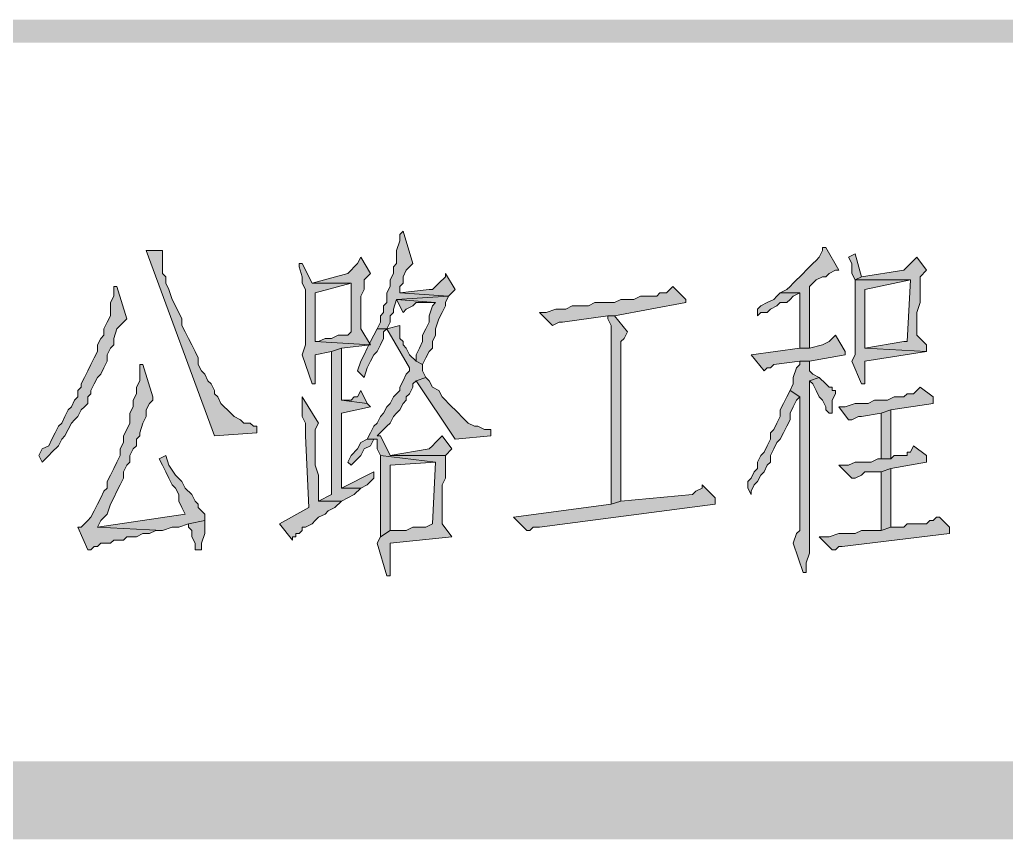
# Model space of a CAD drawing. Header units: inches. Extents: x 20 to 409, y 5 to 283.
# Drawn here: x 134.72 to 147.56, y 5.1 to 15.77 of the extents above; entities that cross this region are included whole.
import ezdxf

# ---------------------------------------------------------------- set-up
doc = ezdxf.new("R2010")
doc.units = ezdxf.units.IN
doc.header["$MEASUREMENT"] = 0
doc.layers.add('C00-00-00', color=7, linetype='Continuous')

msp = doc.modelspace()

# ---------------------------------------------------------------- hatches: boundary and pattern name
at = {"layer": 'C00-00-00'}
h = msp.add_hatch(color=0, dxfattribs=at)
h.dxf.hatch_style = 2
h.paths.add_polyline_path([(28.33, 15.766), (28.33, 15.469), (408.314, 15.766)])
h = msp.add_hatch(color=0, dxfattribs=at)
h.dxf.hatch_style = 2
h.paths.add_polyline_path([(28.33, 15.469), (408.314, 15.766), (408.314, 15.469)])
h = msp.add_hatch(color=0, dxfattribs=at)
h.dxf.hatch_style = 2
h.paths.add_polyline_path([(139.709, 13.014), (139.667, 12.972), (139.667, 12.887), (139.624, 12.76), (139.624, 12.591), (139.582, 12.548), (139.582, 12.464), (139.54, 12.379), (139.54, 12.294), (139.497, 12.21), (139.497, 12.083), (139.455, 12.04), (139.455, 11.956), (139.413, 11.913), (139.413, 11.829), (139.37, 11.744), (139.497, 11.744), (139.54, 11.829), (139.54, 11.913), (139.582, 11.956), (139.582, 11.998), (139.624, 12.125), (140.302, 12.167), (139.667, 12.21), (139.667, 12.294), (139.709, 12.337), (139.709, 12.421), (139.751, 12.506), (139.794, 12.548), (139.836, 12.591)])
h = msp.add_hatch(color=0, dxfattribs=at)
h.dxf.hatch_style = 2
h.paths.add_polyline_path([(136.576, 12.76), (136.365, 12.76), (137.254, 10.347), (137.804, 10.389), (137.804, 10.474), (137.762, 10.474), (137.719, 10.516), (137.635, 10.516), (137.592, 10.559), (137.508, 10.601), (137.465, 10.643), (137.423, 10.686), (137.381, 10.728), (137.338, 10.77), (137.296, 10.855), (137.254, 10.897), (137.254, 10.94), (137.211, 11.024), (137.169, 11.067), (137.127, 11.151), (137.084, 11.194), (137.042, 11.278), (137.042, 11.363), (137, 11.448), (136.957, 11.532), (136.915, 11.617), (136.873, 11.702), (136.83, 11.786), (136.83, 11.871), (136.746, 12.04), (136.703, 12.125), (136.661, 12.252), (136.619, 12.337), (136.619, 12.421), (136.576, 12.464)])
h = msp.add_hatch(color=0, dxfattribs=at)
h.dxf.hatch_style = 2
h.paths.add_polyline_path([(145.212, 12.802), (145.17, 12.802), (145.17, 12.76), (145.128, 12.675), (145.085, 12.633), (145.043, 12.591), (144.958, 12.506), (144.916, 12.464), (144.874, 12.421), (144.831, 12.379), (144.789, 12.337), (144.747, 12.294), (144.704, 12.252), (144.62, 12.21), (144.874, 12.21), (144.874, 12.125), (144.874, 11.49), (145.001, 11.49), (145.001, 12.294), (145.043, 12.337), (145.085, 12.379), (145.17, 12.421), (145.212, 12.421), (145.255, 12.464), (145.339, 12.506), (145.382, 12.506)])
h = msp.add_hatch(color=0, dxfattribs=at)
h.dxf.hatch_style = 2
h.paths.add_polyline_path([(145.593, 12.718), (145.509, 12.675), (145.551, 12.591), (145.551, 12.464), (145.593, 12.379), (145.678, 12.421)])
h = msp.add_hatch(color=0, dxfattribs=at)
h.dxf.hatch_style = 2
h.paths.add_polyline_path([(138.397, 12.591), (138.354, 12.591), (138.354, 12.548), (138.397, 12.421), (138.397, 12.337), (138.439, 12.252), (138.439, 11.532), (138.397, 11.405), (138.524, 11.024), (138.566, 11.024), (138.566, 11.067), (138.566, 11.363), (138.566, 11.405), (138.778, 11.448), (138.905, 11.49), (139.286, 11.532), (138.566, 11.575), (138.566, 12.21), (139.032, 12.337), (138.524, 12.337)])
h = msp.add_hatch(color=0, dxfattribs=at)
h.dxf.hatch_style = 2
h.paths.add_polyline_path([(139.159, 12.675), (139.116, 12.591), (139.074, 12.548), (139.032, 12.506), (138.989, 12.464), (138.524, 12.337), (139.032, 12.337), (139.032, 11.702), (138.989, 11.659), (138.862, 11.659), (138.778, 11.617), (138.693, 11.617), (138.608, 11.575), (138.566, 11.575), (139.286, 11.532), (139.159, 11.744), (139.159, 12.167), (139.201, 12.252), (139.201, 12.379), (139.286, 12.464)])
h = msp.add_hatch(color=0, dxfattribs=at)
h.dxf.hatch_style = 2
h.paths.add_polyline_path([(146.398, 12.675), (146.313, 12.591), (146.271, 12.548), (146.228, 12.506), (145.678, 12.421), (145.593, 12.379), (146.313, 12.379), (146.271, 11.575), (146.228, 11.575), (145.72, 11.49), (146.525, 11.448), (146.525, 11.532), (146.398, 11.659), (146.398, 11.956), (146.44, 12.083), (146.44, 12.421), (146.525, 12.506)])
h = msp.add_hatch(color=0, dxfattribs=at)
h.dxf.hatch_style = 2
h.paths.add_polyline_path([(140.259, 12.464), (140.259, 12.421), (140.175, 12.337), (140.132, 12.294), (140.09, 12.252), (140.048, 12.252), (139.667, 12.21), (140.302, 12.167), (140.386, 12.252)])
h = msp.add_hatch(color=0, dxfattribs=at)
h.dxf.hatch_style = 2
h.paths.add_polyline_path([(145.593, 12.379), (145.593, 11.405), (145.551, 11.321), (145.678, 11.024), (145.72, 11.024), (145.72, 11.067), (145.72, 11.321), (146.525, 11.448), (145.72, 11.49), (145.72, 11.702), (145.72, 11.786), (145.72, 12.252), (146.313, 12.379)])
h = msp.add_hatch(color=0, dxfattribs=at)
h.dxf.hatch_style = 2
h.paths.add_polyline_path([(135.984, 12.294), (135.941, 12.294), (135.941, 12.252), (135.941, 12.167), (135.899, 12.083), (135.899, 11.913), (135.857, 11.829), (135.814, 11.744), (135.814, 11.659), (135.772, 11.617), (135.73, 11.532), (135.73, 11.448), (135.687, 11.363), (135.645, 11.278), (135.603, 11.194), (135.56, 11.109), (135.518, 11.024), (135.518, 10.982), (135.476, 10.94), (135.476, 10.855), (135.433, 10.813), (135.391, 10.728), (135.349, 10.686), (135.306, 10.601), (135.264, 10.516), (135.222, 10.474), (135.179, 10.389), (135.137, 10.305), (135.095, 10.22), (135.01, 10.178), (134.968, 10.093), (135.01, 10.008), (135.095, 10.093), (135.137, 10.135), (135.222, 10.22), (135.264, 10.305), (135.306, 10.347), (135.349, 10.432), (135.391, 10.516), (135.433, 10.559), (135.476, 10.601), (135.518, 10.686), (135.56, 10.728), (135.603, 10.77), (135.603, 10.855), (135.645, 10.897), (135.645, 10.94), (135.687, 11.024), (135.73, 11.109), (135.772, 11.151), (135.814, 11.236), (135.857, 11.321), (135.857, 11.405), (135.899, 11.49), (135.941, 11.532), (135.941, 11.617), (135.984, 11.744), (136.026, 11.786), (136.068, 11.829), (136.111, 11.871)])
h = msp.add_hatch(color=0, dxfattribs=at)
h.dxf.hatch_style = 2
h.paths.add_polyline_path([(143.223, 12.294), (143.18, 12.252), (143.138, 12.21), (143.053, 12.21), (143.011, 12.167), (142.799, 12.167), (142.715, 12.125), (142.545, 12.125), (142.461, 12.083), (142.207, 12.083), (142.122, 12.04), (141.995, 12.04), (141.91, 12.04), (141.826, 11.998), (141.699, 11.998), (141.572, 11.956), (141.487, 11.956), (141.656, 11.786), (141.741, 11.829), (141.783, 11.829), (142.376, 11.913), (142.461, 11.913), (143.392, 12.083), (143.392, 12.125)])
h = msp.add_hatch(color=0, dxfattribs=at)
h.dxf.hatch_style = 2
h.paths.add_polyline_path([(144.62, 12.21), (144.577, 12.167), (144.535, 12.125), (144.45, 12.083), (144.366, 12.04), (144.323, 11.998), (144.323, 11.913), (144.366, 11.956), (144.45, 11.956), (144.493, 11.998), (144.577, 12.04), (144.62, 12.083), (144.704, 12.083), (144.747, 12.125), (144.789, 12.167), (144.874, 12.21)])
h = msp.add_hatch(color=0, dxfattribs=at)
h.dxf.hatch_style = 2
h.paths.add_polyline_path([(140.302, 12.167), (139.624, 12.125), (140.132, 12.083), (140.09, 12.04), (140.048, 11.913), (140.048, 11.829), (140.005, 11.744), (139.963, 11.659), (139.963, 11.575), (139.921, 11.49), (139.878, 11.405), (139.878, 11.321), (139.963, 11.278), (140.005, 11.363), (140.048, 11.448), (140.09, 11.49), (140.09, 11.575), (140.132, 11.659), (140.132, 11.744), (140.175, 11.871), (140.217, 11.956), (140.259, 12.04), (140.259, 12.083)])
h = msp.add_hatch(color=0, dxfattribs=at)
h.dxf.hatch_style = 2
h.paths.add_polyline_path([(139.624, 12.125), (139.709, 11.956), (139.751, 11.998), (139.836, 12.04), (139.878, 12.083), (140.132, 12.083)])
h = msp.add_hatch(color=0, dxfattribs=at)
h.dxf.hatch_style = 2
h.paths.add_polyline_path([(142.461, 11.913), (142.376, 11.913), (142.376, 11.871), (142.418, 11.786), (142.418, 9.458), (142.545, 9.5), (142.545, 11.448), (142.545, 11.49), (142.545, 11.575), (142.588, 11.617), (142.63, 11.702)])
h = msp.add_hatch(color=0, dxfattribs=at)
h.dxf.hatch_style = 2
h.paths.add_polyline_path([(139.37, 11.744), (139.328, 11.659), (139.286, 11.575), (139.243, 11.49), (139.201, 11.405), (139.159, 11.321), (139.116, 11.194), (139.201, 11.109), (139.243, 11.236), (139.286, 11.321), (139.328, 11.405), (139.37, 11.448), (139.413, 11.532), (139.455, 11.617), (139.455, 11.702), (139.497, 11.744)])
h = msp.add_hatch(color=0, dxfattribs=at)
h.dxf.hatch_style = 2
h.paths.add_polyline_path([(139.667, 11.786), (139.497, 11.744), (139.37, 11.744), (139.497, 11.744), (139.794, 11.236), (139.794, 11.194), (139.751, 11.151), (139.709, 11.067), (139.667, 10.982), (139.667, 10.94), (139.624, 10.897), (139.582, 10.855), (139.54, 10.77), (139.497, 10.728), (139.455, 10.643), (139.413, 10.601), (139.37, 10.516), (139.328, 10.474), (139.286, 10.389), (139.243, 10.305), (139.37, 10.305), (139.37, 10.178), (139.413, 10.093), (140.132, 10.008), (140.09, 9.204), (140.005, 9.162), (139.836, 9.162), (139.751, 9.119), (139.54, 9.119), (139.413, 9.035), (139.37, 8.95), (139.497, 8.527), (139.54, 8.527), (139.54, 8.569), (139.54, 8.95), (140.344, 9.035), (140.217, 9.204), (140.217, 9.712), (140.259, 9.797), (140.259, 10.093), (139.54, 10.093), (139.413, 10.347), (139.37, 10.347), (139.455, 10.432), (139.497, 10.474), (139.54, 10.516), (139.582, 10.601), (139.624, 10.643), (139.667, 10.686), (139.709, 10.77), (139.751, 10.813), (139.751, 10.855), (139.794, 10.897), (139.836, 10.982), (139.836, 11.024), (139.878, 11.067), (140.005, 11.109), (139.963, 11.194), (139.963, 11.278), (139.878, 11.321), (139.794, 11.405), (139.751, 11.49), (139.709, 11.532), (139.709, 11.575), (139.667, 11.617)])
h = msp.add_hatch(color=0, dxfattribs=at)
h.dxf.hatch_style = 2
h.paths.add_polyline_path([(145.339, 11.659), (145.297, 11.617), (145.255, 11.575), (145.17, 11.532), (145.001, 11.49), (144.874, 11.49), (144.239, 11.405), (144.408, 11.194), (144.45, 11.236), (144.493, 11.236), (144.535, 11.278), (144.874, 11.321), (145.001, 11.321), (145.466, 11.405), (145.466, 11.448)])
h = msp.add_hatch(color=0, dxfattribs=at)
h.dxf.hatch_style = 2
h.paths.add_polyline_path([(138.905, 11.49), (138.778, 11.448), (138.778, 9.585), (138.608, 9.5), (138.905, 9.5), (138.989, 9.543), (139.074, 9.585), (139.159, 9.67), (138.905, 9.67), (138.905, 10.643), (139.286, 10.728), (139.243, 10.77), (138.905, 10.813)])
h = msp.add_hatch(color=0, dxfattribs=at)
h.dxf.hatch_style = 2
h.paths.add_polyline_path([(145.001, 11.321), (144.874, 11.321), (144.874, 11.278), (144.831, 11.236), (144.789, 11.109), (144.789, 11.024), (144.747, 10.94), (144.874, 10.855), (144.874, 9.331), (144.874, 9.289), (144.874, 9.119), (144.831, 9.077), (144.789, 8.95), (144.916, 8.569), (144.958, 8.569), (144.958, 8.696), (145.001, 8.823), (145.001, 11.067), (145.128, 11.109), (145.043, 11.151), (145.001, 11.194)])
h = msp.add_hatch(color=0, dxfattribs=at)
h.dxf.hatch_style = 2
h.paths.add_polyline_path([(136.322, 11.278), (136.28, 11.278), (136.28, 11.151), (136.28, 11.067), (136.238, 10.982), (136.238, 10.897), (136.195, 10.813), (136.195, 10.728), (136.153, 10.643), (136.153, 10.516), (136.111, 10.432), (136.068, 10.347), (136.068, 10.262), (136.026, 10.178), (136.026, 10.093), (135.984, 10.008), (135.941, 9.924), (135.899, 9.839), (135.857, 9.754), (135.857, 9.67), (135.814, 9.627), (135.772, 9.543), (135.73, 9.458), (135.687, 9.373), (135.645, 9.289), (135.603, 9.246), (135.56, 9.204), (135.518, 9.162), (135.476, 9.162), (135.603, 8.865), (135.645, 8.865), (135.687, 8.908), (135.73, 8.908), (135.772, 8.95), (135.899, 8.95), (135.941, 8.992), (136.068, 8.992), (136.111, 9.035), (136.238, 9.035), (136.322, 9.077), (136.407, 9.077), (136.492, 9.119), (136.576, 9.119), (135.73, 9.162), (135.772, 9.246), (135.857, 9.331), (135.899, 9.458), (135.941, 9.543), (135.984, 9.627), (136.026, 9.712), (136.068, 9.797), (136.068, 9.881), (136.111, 9.966), (136.153, 10.008), (136.153, 10.093), (136.195, 10.178), (136.238, 10.22), (136.238, 10.305), (136.28, 10.347), (136.28, 10.389), (136.322, 10.516), (136.365, 10.601), (136.365, 10.686), (136.407, 10.77), (136.449, 10.813), (136.449, 10.855)])
h = msp.add_hatch(color=0, dxfattribs=at)
h.dxf.hatch_style = 2
h.paths.add_polyline_path([(140.005, 11.109), (139.878, 11.067), (140.386, 10.305), (140.852, 10.347), (140.852, 10.432), (140.81, 10.432), (140.767, 10.432), (140.683, 10.474), (140.64, 10.474), (140.556, 10.516), (140.513, 10.559), (140.471, 10.601), (140.429, 10.643), (140.386, 10.686), (140.344, 10.728), (140.302, 10.77), (140.259, 10.813), (140.217, 10.855), (140.175, 10.94), (140.09, 10.982), (140.048, 11.067)])
h = msp.add_hatch(color=0, dxfattribs=at)
h.dxf.hatch_style = 2
h.paths.add_polyline_path([(145.128, 11.109), (145.001, 11.067), (145.043, 11.024), (145.085, 10.94), (145.128, 10.855), (145.17, 10.813), (145.212, 10.728), (145.212, 10.686), (145.255, 10.643), (145.297, 10.643), (145.297, 10.686), (145.297, 10.813), (145.339, 10.897), (145.339, 10.94), (145.297, 10.94), (145.297, 10.982), (145.255, 10.982), (145.212, 11.024)])
h = msp.add_hatch(color=0, dxfattribs=at)
h.dxf.hatch_style = 2
h.paths.add_polyline_path([(139.159, 10.94), (139.116, 10.855), (139.074, 10.855), (139.032, 10.813), (138.905, 10.813), (139.243, 10.77)])
h = msp.add_hatch(color=0, dxfattribs=at)
h.dxf.hatch_style = 2
h.paths.add_polyline_path([(144.747, 10.94), (144.704, 10.855), (144.662, 10.77), (144.62, 10.686), (144.62, 10.601), (144.577, 10.516), (144.535, 10.432), (144.493, 10.389), (144.493, 10.305), (144.45, 10.22), (144.408, 10.135), (144.366, 10.093), (144.323, 10.008), (144.323, 9.924), (144.281, 9.881), (144.239, 9.797), (144.196, 9.754), (144.196, 9.67), (144.239, 9.585), (144.239, 9.627), (144.281, 9.712), (144.323, 9.754), (144.366, 9.839), (144.408, 9.881), (144.45, 9.966), (144.493, 10.008), (144.493, 10.093), (144.535, 10.178), (144.577, 10.262), (144.62, 10.305), (144.662, 10.389), (144.704, 10.474), (144.747, 10.559), (144.747, 10.643), (144.789, 10.728), (144.831, 10.813), (144.874, 10.855)])
h = msp.add_hatch(color=0, dxfattribs=at)
h.dxf.hatch_style = 2
h.paths.add_polyline_path([(146.44, 10.982), (146.398, 10.94), (146.355, 10.897), (146.271, 10.897), (146.228, 10.855), (146.101, 10.855), (146.017, 10.813), (145.847, 10.813), (145.763, 10.77), (145.593, 10.77), (145.466, 10.728), (145.382, 10.728), (145.509, 10.559), (145.551, 10.559), (145.636, 10.601), (145.678, 10.601), (145.932, 10.643), (146.059, 10.686), (146.609, 10.77), (146.609, 10.855)])
h = msp.add_hatch(color=0, dxfattribs=at)
h.dxf.hatch_style = 2
h.paths.add_polyline_path([(138.397, 10.855), (138.397, 10.601), (138.439, 10.516), (138.439, 10.347), (138.481, 9.416), (138.1, 9.204), (138.27, 8.992), (138.27, 9.035), (138.312, 9.035), (138.312, 9.077), (138.354, 9.077), (138.397, 9.119), (138.397, 9.162), (138.439, 9.162), (138.524, 9.204), (138.566, 9.246), (138.608, 9.289), (138.693, 9.331), (138.735, 9.373), (138.82, 9.416), (138.905, 9.5), (138.608, 9.5), (138.608, 9.543), (138.608, 9.839), (138.566, 9.966), (138.566, 10.432), (138.608, 10.516)])
h = msp.add_hatch(color=0, dxfattribs=at)
h.dxf.hatch_style = 2
h.paths.add_polyline_path([(146.059, 10.686), (145.932, 10.643), (145.932, 10.051), (146.059, 10.051)])
h = msp.add_hatch(color=0, dxfattribs=at)
h.dxf.hatch_style = 2
h.paths.add_polyline_path([(139.243, 10.305), (139.159, 10.262), (139.116, 10.178), (139.032, 10.093), (138.989, 10.008), (139.032, 9.966), (139.074, 10.008), (139.159, 10.093), (139.201, 10.178), (139.286, 10.22), (139.328, 10.305), (139.37, 10.305)])
h = msp.add_hatch(color=0, dxfattribs=at)
h.dxf.hatch_style = 2
h.paths.add_polyline_path([(140.217, 10.347), (140.175, 10.305), (140.132, 10.262), (140.09, 10.22), (140.048, 10.178), (139.54, 10.093), (140.259, 10.093), (140.344, 10.178)])
h = msp.add_hatch(color=0, dxfattribs=at)
h.dxf.hatch_style = 2
h.paths.add_polyline_path([(146.355, 10.22), (146.313, 10.135), (146.271, 10.135), (146.271, 10.093), (146.101, 10.093), (146.059, 10.051), (145.89, 10.051), (145.805, 10.008), (145.593, 10.008), (145.509, 9.966), (145.382, 9.966), (145.551, 9.797), (145.593, 9.797), (145.678, 9.839), (145.72, 9.881), (145.932, 9.881), (146.059, 9.924), (146.525, 10.008), (146.525, 10.093)])
h = msp.add_hatch(color=0, dxfattribs=at)
h.dxf.hatch_style = 2
h.paths.add_polyline_path([(136.619, 10.093), (136.534, 10.051), (136.576, 9.966), (136.619, 9.881), (136.661, 9.797), (136.703, 9.712), (136.746, 9.67), (136.788, 9.585), (136.788, 9.5), (136.83, 9.416), (136.873, 9.331), (135.73, 9.162), (136.576, 9.119), (136.703, 9.162), (136.788, 9.162), (136.915, 9.204), (137.127, 9.246), (137.127, 9.331), (137.084, 9.373), (137.042, 9.416), (137.042, 9.458), (137, 9.5), (136.957, 9.585), (136.873, 9.67), (136.83, 9.754), (136.746, 9.839), (136.661, 9.966)])
h = msp.add_hatch(color=0, dxfattribs=at)
h.dxf.hatch_style = 2
h.paths.add_polyline_path([(139.413, 10.093), (139.413, 9.035), (139.54, 9.119), (139.54, 9.966), (140.132, 10.008)])
h = msp.add_hatch(color=0, dxfattribs=at)
h.dxf.hatch_style = 2
h.paths.add_polyline_path([(146.059, 9.924), (145.932, 9.881), (145.932, 9.119), (146.059, 9.162)])
h = msp.add_hatch(color=0, dxfattribs=at)
h.dxf.hatch_style = 2
h.paths.add_polyline_path([(139.328, 9.881), (138.905, 9.67), (139.159, 9.67), (139.243, 9.712), (139.328, 9.797)])
h = msp.add_hatch(color=0, dxfattribs=at)
h.dxf.hatch_style = 2
h.paths.add_polyline_path([(143.604, 9.712), (143.604, 9.67), (143.519, 9.627), (143.477, 9.585), (142.545, 9.5), (142.418, 9.458), (141.148, 9.289), (141.318, 9.119), (141.36, 9.119), (141.402, 9.162), (141.487, 9.162), (143.773, 9.458), (143.773, 9.543)])
h = msp.add_hatch(color=0, dxfattribs=at)
h.dxf.hatch_style = 2
h.paths.add_polyline_path([(146.694, 9.289), (146.652, 9.289), (146.609, 9.246), (146.567, 9.246), (146.525, 9.204), (146.271, 9.204), (146.228, 9.162), (146.059, 9.162), (145.932, 9.119), (145.678, 9.119), (145.593, 9.077), (145.382, 9.077), (145.255, 9.035), (145.128, 9.035), (145.297, 8.865), (145.339, 8.865), (145.382, 8.908), (145.424, 8.908), (146.821, 9.077), (146.821, 9.162)])
h = msp.add_hatch(color=0, dxfattribs=at)
h.dxf.hatch_style = 2
h.paths.add_polyline_path([(137.127, 9.246), (136.915, 9.204), (136.915, 9.162), (136.957, 9.119), (136.957, 9.035), (137, 8.95), (137, 8.865), (137.084, 8.865), (137.084, 8.95), (137.127, 9.077)])
h = msp.add_hatch(color=0, dxfattribs=at)
h.dxf.hatch_style = 2
h.paths.add_polyline_path([(28.838, 6.114), (27.822, 5.098), (407.806, 6.114)])
h = msp.add_hatch(color=0, dxfattribs=at)
h.dxf.hatch_style = 2
h.paths.add_polyline_path([(27.822, 5.098), (407.806, 6.114), (408.822, 5.098)])

# ---------------------------------------------------------------- linework, layer by layer
at = {"layer": 'C00-00-00', "color": 0, "lineweight": 0}
for points in [[(139.709, 13.014), (139.667, 12.972), (139.667, 12.887), (139.624, 12.76), (139.624, 12.591), (139.582, 12.548), (139.582, 12.464), (139.54, 12.379), (139.54, 12.294), (139.497, 12.21), (139.497, 12.083), (139.455, 12.04), (139.455, 11.956), (139.413, 11.913), (139.413, 11.829), (139.37, 11.744), (139.497, 11.744), (139.54, 11.829), (139.54, 11.913), (139.582, 11.956), (139.582, 11.998), (139.624, 12.125), (140.302, 12.167), (139.667, 12.21), (139.667, 12.294), (139.709, 12.337), (139.709, 12.421), (139.751, 12.506), (139.794, 12.548), (139.836, 12.591)], [(136.576, 12.76), (136.365, 12.76), (137.254, 10.347), (137.804, 10.389), (137.804, 10.474), (137.762, 10.474), (137.719, 10.516), (137.635, 10.516), (137.592, 10.559), (137.508, 10.601), (137.465, 10.643), (137.423, 10.686), (137.381, 10.728), (137.338, 10.77), (137.296, 10.855), (137.254, 10.897), (137.254, 10.94), (137.211, 11.024), (137.169, 11.067), (137.127, 11.151), (137.084, 11.194), (137.042, 11.278), (137.042, 11.363), (137, 11.448), (136.957, 11.532), (136.915, 11.617), (136.873, 11.702), (136.83, 11.786), (136.83, 11.871), (136.746, 12.04), (136.703, 12.125), (136.661, 12.252), (136.619, 12.337), (136.619, 12.421), (136.576, 12.464)], [(145.212, 12.802), (145.17, 12.802), (145.17, 12.76), (145.128, 12.675), (145.085, 12.633), (145.043, 12.591), (144.958, 12.506), (144.916, 12.464), (144.874, 12.421), (144.831, 12.379), (144.789, 12.337), (144.747, 12.294), (144.704, 12.252), (144.62, 12.21), (144.874, 12.21), (144.874, 12.125), (144.874, 11.49), (145.001, 11.49), (145.001, 12.294), (145.043, 12.337), (145.085, 12.379), (145.17, 12.421), (145.212, 12.421), (145.255, 12.464), (145.339, 12.506), (145.382, 12.506)], [(145.593, 12.718), (145.509, 12.675), (145.551, 12.591), (145.551, 12.464), (145.593, 12.379), (145.678, 12.421)], [(138.397, 12.591), (138.354, 12.591), (138.354, 12.548), (138.397, 12.421), (138.397, 12.337), (138.439, 12.252), (138.439, 11.532), (138.397, 11.405), (138.524, 11.024), (138.566, 11.024), (138.566, 11.067), (138.566, 11.363), (138.566, 11.405), (138.778, 11.448), (138.905, 11.49), (139.286, 11.532), (138.566, 11.575), (138.566, 12.21), (139.032, 12.337), (138.524, 12.337)], [(139.159, 12.675), (139.116, 12.591), (139.074, 12.548), (139.032, 12.506), (138.989, 12.464), (138.524, 12.337), (139.032, 12.337), (139.032, 11.702), (138.989, 11.659), (138.862, 11.659), (138.778, 11.617), (138.693, 11.617), (138.608, 11.575), (138.566, 11.575), (139.286, 11.532), (139.159, 11.744), (139.159, 12.167), (139.201, 12.252), (139.201, 12.379), (139.286, 12.464)], [(146.398, 12.675), (146.313, 12.591), (146.271, 12.548), (146.228, 12.506), (145.678, 12.421), (145.593, 12.379), (146.313, 12.379), (146.271, 11.575), (146.228, 11.575), (145.72, 11.49), (146.525, 11.448), (146.525, 11.532), (146.398, 11.659), (146.398, 11.956), (146.44, 12.083), (146.44, 12.421), (146.525, 12.506)], [(140.259, 12.464), (140.259, 12.421), (140.175, 12.337), (140.132, 12.294), (140.09, 12.252), (140.048, 12.252), (139.667, 12.21), (140.302, 12.167), (140.386, 12.252)], [(145.593, 12.379), (145.593, 11.405), (145.551, 11.321), (145.678, 11.024), (145.72, 11.024), (145.72, 11.067), (145.72, 11.321), (146.525, 11.448), (145.72, 11.49), (145.72, 11.702), (145.72, 11.786), (145.72, 12.252), (146.313, 12.379)], [(135.984, 12.294), (135.941, 12.294), (135.941, 12.252), (135.941, 12.167), (135.899, 12.083), (135.899, 11.913), (135.857, 11.829), (135.814, 11.744), (135.814, 11.659), (135.772, 11.617), (135.73, 11.532), (135.73, 11.448), (135.687, 11.363), (135.645, 11.278), (135.603, 11.194), (135.56, 11.109), (135.518, 11.024), (135.518, 10.982), (135.476, 10.94), (135.476, 10.855), (135.433, 10.813), (135.391, 10.728), (135.349, 10.686), (135.306, 10.601), (135.264, 10.516), (135.222, 10.474), (135.179, 10.389), (135.137, 10.305), (135.095, 10.22), (135.01, 10.178), (134.968, 10.093), (135.01, 10.008), (135.095, 10.093), (135.137, 10.135), (135.222, 10.22), (135.264, 10.305), (135.306, 10.347), (135.349, 10.432), (135.391, 10.516), (135.433, 10.559), (135.476, 10.601), (135.518, 10.686), (135.56, 10.728), (135.603, 10.77), (135.603, 10.855), (135.645, 10.897), (135.645, 10.94), (135.687, 11.024), (135.73, 11.109), (135.772, 11.151), (135.814, 11.236), (135.857, 11.321), (135.857, 11.405), (135.899, 11.49), (135.941, 11.532), (135.941, 11.617), (135.984, 11.744), (136.026, 11.786), (136.068, 11.829), (136.111, 11.871)], [(143.223, 12.294), (143.18, 12.252), (143.138, 12.21), (143.053, 12.21), (143.011, 12.167), (142.799, 12.167), (142.715, 12.125), (142.545, 12.125), (142.461, 12.083), (142.207, 12.083), (142.122, 12.04), (141.995, 12.04), (141.91, 12.04), (141.826, 11.998), (141.699, 11.998), (141.572, 11.956), (141.487, 11.956), (141.656, 11.786), (141.741, 11.829), (141.783, 11.829), (142.376, 11.913), (142.461, 11.913), (143.392, 12.083), (143.392, 12.125)], [(144.62, 12.21), (144.577, 12.167), (144.535, 12.125), (144.45, 12.083), (144.366, 12.04), (144.323, 11.998), (144.323, 11.913), (144.366, 11.956), (144.45, 11.956), (144.493, 11.998), (144.577, 12.04), (144.62, 12.083), (144.704, 12.083), (144.747, 12.125), (144.789, 12.167), (144.874, 12.21)], [(140.302, 12.167), (139.624, 12.125), (140.132, 12.083), (140.09, 12.04), (140.048, 11.913), (140.048, 11.829), (140.005, 11.744), (139.963, 11.659), (139.963, 11.575), (139.921, 11.49), (139.878, 11.405), (139.878, 11.321), (139.963, 11.278), (140.005, 11.363), (140.048, 11.448), (140.09, 11.49), (140.09, 11.575), (140.132, 11.659), (140.132, 11.744), (140.175, 11.871), (140.217, 11.956), (140.259, 12.04), (140.259, 12.083)], [(139.624, 12.125), (139.709, 11.956), (139.751, 11.998), (139.836, 12.04), (139.878, 12.083), (140.132, 12.083)], [(142.461, 11.913), (142.376, 11.913), (142.376, 11.871), (142.418, 11.786), (142.418, 9.458), (142.545, 9.5), (142.545, 11.448), (142.545, 11.49), (142.545, 11.575), (142.588, 11.617), (142.63, 11.702)], [(139.37, 11.744), (139.328, 11.659), (139.286, 11.575), (139.243, 11.49), (139.201, 11.405), (139.159, 11.321), (139.116, 11.194), (139.201, 11.109), (139.243, 11.236), (139.286, 11.321), (139.328, 11.405), (139.37, 11.448), (139.413, 11.532), (139.455, 11.617), (139.455, 11.702), (139.497, 11.744)], [(139.667, 11.786), (139.497, 11.744), (139.37, 11.744), (139.497, 11.744), (139.794, 11.236), (139.794, 11.194), (139.751, 11.151), (139.709, 11.067), (139.667, 10.982), (139.667, 10.94), (139.624, 10.897), (139.582, 10.855), (139.54, 10.77), (139.497, 10.728), (139.455, 10.643), (139.413, 10.601), (139.37, 10.516), (139.328, 10.474), (139.286, 10.389), (139.243, 10.305), (139.37, 10.305), (139.37, 10.178), (139.413, 10.093), (140.132, 10.008), (140.09, 9.204), (140.005, 9.162), (139.836, 9.162), (139.751, 9.119), (139.54, 9.119), (139.413, 9.035), (139.37, 8.95), (139.497, 8.527), (139.54, 8.527), (139.54, 8.569), (139.54, 8.95), (140.344, 9.035), (140.217, 9.204), (140.217, 9.712), (140.259, 9.797), (140.259, 10.093), (139.54, 10.093), (139.413, 10.347), (139.37, 10.347), (139.455, 10.432), (139.497, 10.474), (139.54, 10.516), (139.582, 10.601), (139.624, 10.643), (139.667, 10.686), (139.709, 10.77), (139.751, 10.813), (139.751, 10.855), (139.794, 10.897), (139.836, 10.982), (139.836, 11.024), (139.878, 11.067), (140.005, 11.109), (139.963, 11.194), (139.963, 11.278), (139.878, 11.321), (139.794, 11.405), (139.751, 11.49), (139.709, 11.532), (139.709, 11.575), (139.667, 11.617)], [(145.339, 11.659), (145.297, 11.617), (145.255, 11.575), (145.17, 11.532), (145.001, 11.49), (144.874, 11.49), (144.239, 11.405), (144.408, 11.194), (144.45, 11.236), (144.493, 11.236), (144.535, 11.278), (144.874, 11.321), (145.001, 11.321), (145.466, 11.405), (145.466, 11.448)], [(138.905, 11.49), (138.778, 11.448), (138.778, 9.585), (138.608, 9.5), (138.905, 9.5), (138.989, 9.543), (139.074, 9.585), (139.159, 9.67), (138.905, 9.67), (138.905, 10.643), (139.286, 10.728), (139.243, 10.77), (138.905, 10.813)], [(145.001, 11.321), (144.874, 11.321), (144.874, 11.278), (144.831, 11.236), (144.789, 11.109), (144.789, 11.024), (144.747, 10.94), (144.874, 10.855), (144.874, 9.331), (144.874, 9.289), (144.874, 9.119), (144.831, 9.077), (144.789, 8.95), (144.916, 8.569), (144.958, 8.569), (144.958, 8.696), (145.001, 8.823), (145.001, 11.067), (145.128, 11.109), (145.043, 11.151), (145.001, 11.194)], [(136.322, 11.278), (136.28, 11.278), (136.28, 11.151), (136.28, 11.067), (136.238, 10.982), (136.238, 10.897), (136.195, 10.813), (136.195, 10.728), (136.153, 10.643), (136.153, 10.516), (136.111, 10.432), (136.068, 10.347), (136.068, 10.262), (136.026, 10.178), (136.026, 10.093), (135.984, 10.008), (135.941, 9.924), (135.899, 9.839), (135.857, 9.754), (135.857, 9.67), (135.814, 9.627), (135.772, 9.543), (135.73, 9.458), (135.687, 9.373), (135.645, 9.289), (135.603, 9.246), (135.56, 9.204), (135.518, 9.162), (135.476, 9.162), (135.603, 8.865), (135.645, 8.865), (135.687, 8.908), (135.73, 8.908), (135.772, 8.95), (135.899, 8.95), (135.941, 8.992), (136.068, 8.992), (136.111, 9.035), (136.238, 9.035), (136.322, 9.077), (136.407, 9.077), (136.492, 9.119), (136.576, 9.119), (135.73, 9.162), (135.772, 9.246), (135.857, 9.331), (135.899, 9.458), (135.941, 9.543), (135.984, 9.627), (136.026, 9.712), (136.068, 9.797), (136.068, 9.881), (136.111, 9.966), (136.153, 10.008), (136.153, 10.093), (136.195, 10.178), (136.238, 10.22), (136.238, 10.305), (136.28, 10.347), (136.28, 10.389), (136.322, 10.516), (136.365, 10.601), (136.365, 10.686), (136.407, 10.77), (136.449, 10.813), (136.449, 10.855)], [(140.005, 11.109), (139.878, 11.067), (140.386, 10.305), (140.852, 10.347), (140.852, 10.432), (140.81, 10.432), (140.767, 10.432), (140.683, 10.474), (140.64, 10.474), (140.556, 10.516), (140.513, 10.559), (140.471, 10.601), (140.429, 10.643), (140.386, 10.686), (140.344, 10.728), (140.302, 10.77), (140.259, 10.813), (140.217, 10.855), (140.175, 10.94), (140.09, 10.982), (140.048, 11.067)], [(145.128, 11.109), (145.001, 11.067), (145.043, 11.024), (145.085, 10.94), (145.128, 10.855), (145.17, 10.813), (145.212, 10.728), (145.212, 10.686), (145.255, 10.643), (145.297, 10.643), (145.297, 10.686), (145.297, 10.813), (145.339, 10.897), (145.339, 10.94), (145.297, 10.94), (145.297, 10.982), (145.255, 10.982), (145.212, 11.024)], [(139.159, 10.94), (139.116, 10.855), (139.074, 10.855), (139.032, 10.813), (138.905, 10.813), (139.243, 10.77)], [(144.747, 10.94), (144.704, 10.855), (144.662, 10.77), (144.62, 10.686), (144.62, 10.601), (144.577, 10.516), (144.535, 10.432), (144.493, 10.389), (144.493, 10.305), (144.45, 10.22), (144.408, 10.135), (144.366, 10.093), (144.323, 10.008), (144.323, 9.924), (144.281, 9.881), (144.239, 9.797), (144.196, 9.754), (144.196, 9.67), (144.239, 9.585), (144.239, 9.627), (144.281, 9.712), (144.323, 9.754), (144.366, 9.839), (144.408, 9.881), (144.45, 9.966), (144.493, 10.008), (144.493, 10.093), (144.535, 10.178), (144.577, 10.262), (144.62, 10.305), (144.662, 10.389), (144.704, 10.474), (144.747, 10.559), (144.747, 10.643), (144.789, 10.728), (144.831, 10.813), (144.874, 10.855)], [(146.44, 10.982), (146.398, 10.94), (146.355, 10.897), (146.271, 10.897), (146.228, 10.855), (146.101, 10.855), (146.017, 10.813), (145.847, 10.813), (145.763, 10.77), (145.593, 10.77), (145.466, 10.728), (145.382, 10.728), (145.509, 10.559), (145.551, 10.559), (145.636, 10.601), (145.678, 10.601), (145.932, 10.643), (146.059, 10.686), (146.609, 10.77), (146.609, 10.855)], [(138.397, 10.855), (138.397, 10.601), (138.439, 10.516), (138.439, 10.347), (138.481, 9.416), (138.1, 9.204), (138.27, 8.992), (138.27, 9.035), (138.312, 9.035), (138.312, 9.077), (138.354, 9.077), (138.397, 9.119), (138.397, 9.162), (138.439, 9.162), (138.524, 9.204), (138.566, 9.246), (138.608, 9.289), (138.693, 9.331), (138.735, 9.373), (138.82, 9.416), (138.905, 9.5), (138.608, 9.5), (138.608, 9.543), (138.608, 9.839), (138.566, 9.966), (138.566, 10.432), (138.608, 10.516)], [(146.059, 10.686), (145.932, 10.643), (145.932, 10.051), (146.059, 10.051)], [(139.243, 10.305), (139.159, 10.262), (139.116, 10.178), (139.032, 10.093), (138.989, 10.008), (139.032, 9.966), (139.074, 10.008), (139.159, 10.093), (139.201, 10.178), (139.286, 10.22), (139.328, 10.305), (139.37, 10.305)], [(140.217, 10.347), (140.175, 10.305), (140.132, 10.262), (140.09, 10.22), (140.048, 10.178), (139.54, 10.093), (140.259, 10.093), (140.344, 10.178)], [(146.355, 10.22), (146.313, 10.135), (146.271, 10.135), (146.271, 10.093), (146.101, 10.093), (146.059, 10.051), (145.89, 10.051), (145.805, 10.008), (145.593, 10.008), (145.509, 9.966), (145.382, 9.966), (145.551, 9.797), (145.593, 9.797), (145.678, 9.839), (145.72, 9.881), (145.932, 9.881), (146.059, 9.924), (146.525, 10.008), (146.525, 10.093)], [(136.619, 10.093), (136.534, 10.051), (136.576, 9.966), (136.619, 9.881), (136.661, 9.797), (136.703, 9.712), (136.746, 9.67), (136.788, 9.585), (136.788, 9.5), (136.83, 9.416), (136.873, 9.331), (135.73, 9.162), (136.576, 9.119), (136.703, 9.162), (136.788, 9.162), (136.915, 9.204), (137.127, 9.246), (137.127, 9.331), (137.084, 9.373), (137.042, 9.416), (137.042, 9.458), (137, 9.5), (136.957, 9.585), (136.873, 9.67), (136.83, 9.754), (136.746, 9.839), (136.661, 9.966)], [(139.413, 10.093), (139.413, 9.035), (139.54, 9.119), (139.54, 9.966), (140.132, 10.008)], [(146.059, 9.924), (145.932, 9.881), (145.932, 9.119), (146.059, 9.162)], [(139.328, 9.881), (138.905, 9.67), (139.159, 9.67), (139.243, 9.712), (139.328, 9.797)], [(143.604, 9.712), (143.604, 9.67), (143.519, 9.627), (143.477, 9.585), (142.545, 9.5), (142.418, 9.458), (141.148, 9.289), (141.318, 9.119), (141.36, 9.119), (141.402, 9.162), (141.487, 9.162), (143.773, 9.458), (143.773, 9.543)], [(146.694, 9.289), (146.652, 9.289), (146.609, 9.246), (146.567, 9.246), (146.525, 9.204), (146.271, 9.204), (146.228, 9.162), (146.059, 9.162), (145.932, 9.119), (145.678, 9.119), (145.593, 9.077), (145.382, 9.077), (145.255, 9.035), (145.128, 9.035), (145.297, 8.865), (145.339, 8.865), (145.382, 8.908), (145.424, 8.908), (146.821, 9.077), (146.821, 9.162)], [(137.127, 9.246), (136.915, 9.204), (136.915, 9.162), (136.957, 9.119), (136.957, 9.035), (137, 8.95), (137, 8.865), (137.084, 8.865), (137.084, 8.95), (137.127, 9.077)]]:
    msp.add_lwpolyline(points, close=True, dxfattribs=at)

doc.saveas('drawing.dxf')
